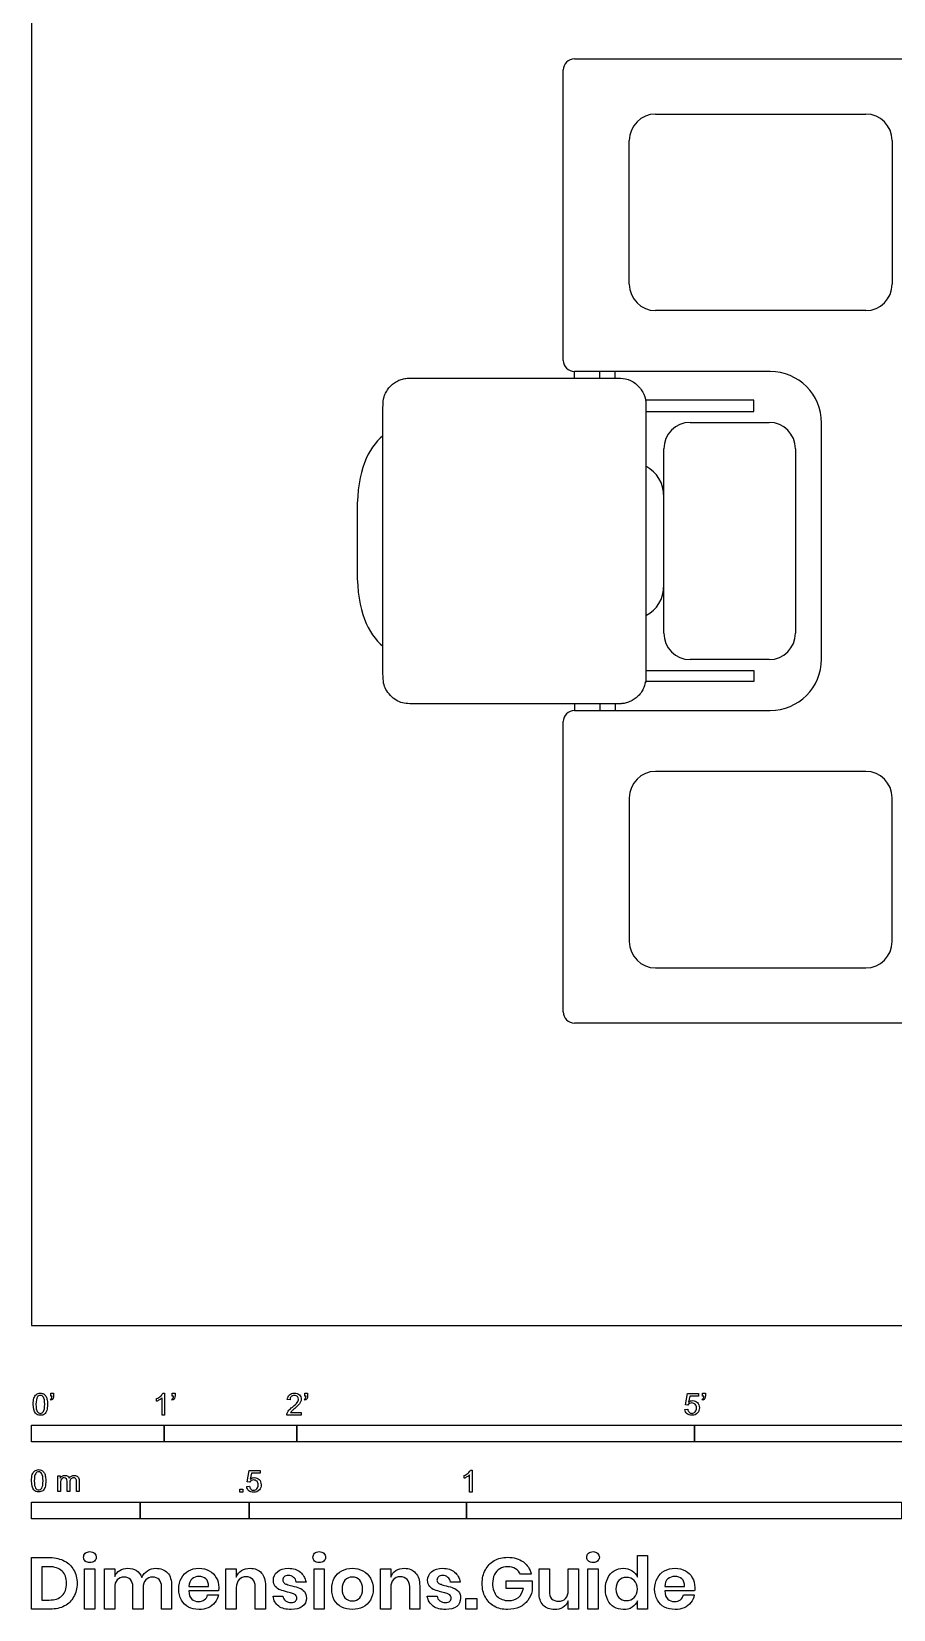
# Model space of a CAD drawing. Header units: millimetres. Extents: x 0 to 107, y 0 to 29.
# Drawn here: x 29.14 to 31.121, y 0.189 to 3.815 of the extents above; entities that cross this region are included whole.
import ezdxf

# ---------------------------------------------------------------- set-up
doc = ezdxf.new("R2010")
doc.units = ezdxf.units.MM
for name, color, linetype, true_color in [('AG-DETAIL', 7, 'Continuous', 0x66ffff), ('AG-TRANSPORT', 7, 'Continuous', 0x66ccff), ('N-SYMB', 7, 'Continuous', 0x800040), ('X-DIMENSIONS.GUIDE', 7, 'Continuous', 0x800080), ('X-VPRT', 6, 'Continuous', 0xff00ff)]:
    doc.layers.add(name, color=color, linetype=linetype, true_color=true_color)

msp = doc.modelspace()

# ---------------------------------------------------------------- linework, layer by layer
at = {"layer": 'AG-DETAIL'}
for centre, start, end in [((30.5742, 3.5645), 90, 180), ((31.0573, 3.5645), 0, 90), ((30.5742, 3.234), 180, 270), ((31.0573, 3.234), 270, 360), ((30.5742, 2.0538), 90, 180), ((31.0573, 2.0538), 0, 90), ((30.5742, 1.7234), 180, 270), ((31.0573, 1.7234), 270, 0)]:
    msp.add_arc(centre, 0.0605, start, end, dxfattribs=at)
for points in [[(30.5742, 3.625), (30.8158, 3.625), (31.0573, 3.625)], [(30.5136, 3.234), (30.5136, 3.3993), (30.5136, 3.5645)], [(31.1179, 3.5645), (31.1179, 3.3993), (31.1179, 3.234)], [(31.0573, 3.1735), (30.8158, 3.1735), (30.5742, 3.1735)], [(31.0573, 2.1143), (30.8158, 2.1143), (30.5742, 2.1143)], [(30.5136, 2.0538), (30.5136, 1.8886), (30.5136, 1.7234)], [(31.1179, 1.7234), (31.1179, 1.8886), (31.1179, 2.0538)], [(30.5742, 1.6628), (30.8158, 1.6628), (31.0573, 1.6628)]]:
    msp.add_open_spline(points, degree=2, dxfattribs=at)
at = {"layer": 'AG-TRANSPORT'}
for points in [[(30.3874, 3.018), (30.3874, 3.0335)], [(30.4461, 3.018), (30.4461, 3.0335)], [(30.4809, 3.018), (30.4809, 3.0335)], [(30.5517, 2.9418), (30.7999, 2.9418), (30.7999, 2.9672), (30.5509, 2.9672)], [(30.5517, 2.3461), (30.7999, 2.3461), (30.7999, 2.3207), (30.5509, 2.3207)], [(30.3874, 2.2699), (30.3874, 2.2544)], [(30.4461, 2.2699), (30.4461, 2.2544)], [(30.4809, 2.2699), (30.4809, 2.2544)]]:
    msp.add_lwpolyline(points, dxfattribs=at)
for centre, radius, start, end in [((30.3874, 3.7263), 0.0255, 90, 180), ((30.3874, 3.059), 0.0255, 180, 270), ((30.8374, 2.9152), 0.1183, 0, 90), ((30.6535, 2.8558), 0.0605, 90, 180), ((30.8351, 2.8558), 0.0605, 0, 90), ((30.6535, 2.432), 0.0605, 180, 270), ((30.8351, 2.432), 0.0605, 270, 0), ((30.8374, 2.3727), 0.1183, 270, 0), ((30.3874, 2.2288), 0.0255, 90, 180), ((30.3874, 1.5616), 0.0255, 180, 270)]:
    msp.add_arc(centre, radius, start, end, dxfattribs=at)
for points, degree in [([(30.3874, 3.7518), (31.8533, 3.7518), (33.3182, 3.7518)], 2), ([(30.3618, 3.059), (30.3618, 3.3926), (30.3618, 3.7263)], 2), ([(30.8374, 3.0335), (30.6124, 3.0335), (30.3874, 3.0335)], 2), ([(30.6535, 2.9164), (30.7443, 2.9164), (30.8351, 2.9164)], 2), ([(30.9557, 2.6439), (30.9557, 2.7796), (30.9557, 2.9152)], 2), ([(30.593, 2.432), (30.593, 2.6439), (30.593, 2.8558)], 2), ([(30.8957, 2.8558), (30.8957, 2.6439), (30.8957, 2.432)], 2), ([(30.593, 2.7438), (30.593, 2.7805), (30.5773, 2.8007), (30.5517, 2.8155)], 3), ([(30.9557, 2.3727), (30.9557, 2.5083), (30.9557, 2.6439)], 2), ([(30.5517, 2.4724), (30.5773, 2.4871), (30.593, 2.5073), (30.593, 2.544)], 3), ([(30.8351, 2.3715), (30.7443, 2.3715), (30.6535, 2.3715)], 2), ([(30.3874, 2.2544), (30.6124, 2.2544), (30.8374, 2.2544)], 2), ([(30.3618, 1.5616), (30.3618, 1.8952), (30.3618, 2.2288)], 2), ([(33.3182, 1.5361), (31.8533, 1.5361), (30.3874, 1.5361)], 2)]:
    msp.add_open_spline(points, degree=degree, dxfattribs=at)
msp.add_rational_spline([(30.008, 3.018), (29.9474, 3.018), (29.9474, 2.9574), (29.9474, 2.6906), (29.9474, 2.3304), (29.9474, 2.2699), (30.008, 2.2699), (30.2495, 2.2699), (30.4911, 2.2699), (30.5517, 2.2699), (30.5517, 2.3304), (30.5517, 2.6906), (30.5517, 2.9574), (30.5517, 3.018), (30.4911, 3.018), (30.2495, 3.018), (30.008, 3.018)], [1, 0.707106781187, 1, 1, 1, 0.707106781187, 1, 1, 1, 0.707106781187, 1, 1, 1, 0.707106781187, 1, 1, 1], degree=2, knots=[0, 0, 0, 0.785398, 0.785398, 3.514427, 3.514427, 4.299825, 4.299825, 8.290259, 8.290259, 9.075657, 9.075657, 11.804686, 11.804686, 12.590084, 12.590084, 16.580518, 16.580518, 16.580518], dxfattribs=at)
for points, knots in [([(29.9474, 2.8856), (29.9128, 2.8573), (29.8886, 2.806), (29.888, 2.7136), (29.888, 2.6769), (29.888, 2.6596), (29.888, 2.6439)], [-1.828744, -1.828744, -1.828744, -1.828744, -0.907909, -0.907909, -0.907909, 0, 0, 0, 0]), ([(29.888, 2.6439), (29.888, 2.6282), (29.888, 2.6109), (29.888, 2.5743), (29.8886, 2.4818), (29.9128, 2.4306), (29.9474, 2.4022)], [0, 0, 0, 0, 0.907909, 0.907909, 0.907909, 1.828744, 1.828744, 1.828744, 1.828744])]:
    msp.add_open_spline(points, degree=3, knots=knots, dxfattribs=at)
at = {"layer": 'N-SYMB'}
for points in [[(29.1847, 0.6694), (29.1832, 0.6718)], [(29.1838, 0.6787), (29.1838, 0.6859), (29.1904, 0.6859), (29.1904, 0.6802)], [(29.1868, 0.6787), (29.1838, 0.6787)], [(29.4272, 0.667), (29.4272, 0.673)], [(29.4456, 0.6353), (29.4396, 0.6353), (29.4396, 0.6745)], [(29.4417, 0.6856), (29.4456, 0.6856), (29.4456, 0.6353)], [(29.4637, 0.6694), (29.4622, 0.6718)], [(29.4628, 0.6787), (29.4628, 0.6859), (29.4694, 0.6859), (29.4694, 0.6802)], [(29.4658, 0.6787), (29.4628, 0.6787)], [(29.7338, 0.6703), (29.7275, 0.6709)], [(29.7685, 0.6694), (29.767, 0.6718)], [(29.7676, 0.6787), (29.7676, 0.6859), (29.7742, 0.6859), (29.7742, 0.6802)], [(29.7706, 0.6787), (29.7676, 0.6787)], [(30.6485, 0.6582), (30.6428, 0.6588), (30.6476, 0.6847), (30.6726, 0.6847), (30.6726, 0.6787), (30.6525, 0.6787), (30.6497, 0.6651)], [(30.6829, 0.6694), (30.6814, 0.6718)], [(30.682, 0.6787), (30.682, 0.6859), (30.6886, 0.6859), (30.6886, 0.6802)], [(30.685, 0.6787), (30.682, 0.6787)], [(29.7594, 0.641), (29.7594, 0.6353), (29.7266, 0.6353)], [(29.735, 0.641), (29.7594, 0.641)], [(30.6416, 0.6483), (30.6482, 0.6489)], [(29.6411, 0.4813), (29.6351, 0.4819), (29.6399, 0.5078), (29.6649, 0.5078), (29.6649, 0.5018), (29.645, 0.5018), (29.6423, 0.4882)], [(30.1486, 0.5087), (30.1525, 0.5087), (30.1525, 0.4584)], [(29.1998, 0.4595), (29.1998, 0.4956), (29.2053, 0.4956), (29.2053, 0.4905)], [(29.2059, 0.4782), (29.2059, 0.4595), (29.1998, 0.4595)], [(29.2275, 0.4806), (29.2275, 0.4595), (29.2212, 0.4595), (29.2212, 0.483)], [(29.2489, 0.4842), (29.2489, 0.4595), (29.2429, 0.4595), (29.2429, 0.4821)], [(29.6342, 0.4714), (29.6405, 0.472)], [(30.1342, 0.49), (30.1342, 0.4961)], [(30.1525, 0.4584), (30.1465, 0.4584), (30.1465, 0.4976)]]:
    msp.add_lwpolyline(points, dxfattribs=at)
for points in [[(29.1396, 0.574), (29.1396, 0.6121), (29.4444, 0.6121), (29.4444, 0.574)], [(29.4444, 0.574), (29.4444, 0.6121), (29.7492, 0.6121), (29.7492, 0.574)], [(29.7492, 0.574), (29.7492, 0.6121), (30.6636, 0.6121), (30.6636, 0.574)], [(30.6636, 0.574), (30.6636, 0.6121), (32.1876, 0.6121), (32.1876, 0.574)], [(29.1396, 0.3971), (29.1396, 0.4352), (29.3896, 0.4352), (29.3896, 0.3971)], [(29.3896, 0.3971), (29.3896, 0.4352), (29.6396, 0.4352), (29.6396, 0.3971)], [(29.6182, 0.4584), (29.6182, 0.4653), (29.6251, 0.4653), (29.6251, 0.4584)], [(29.6396, 0.3971), (29.6396, 0.4352), (30.1396, 0.4352), (30.1396, 0.3971)], [(30.1396, 0.3971), (30.1396, 0.4352), (31.1396, 0.4352), (31.1396, 0.3971)]]:
    msp.add_lwpolyline(points, close=True, dxfattribs=at)
for points in [[(29.1434, 0.66), (29.1434, 0.6657), (29.144, 0.6706), (29.1452, 0.6742)], [(29.1485, 0.6395), (29.1452, 0.6438), (29.1434, 0.6504), (29.1434, 0.66)], [(29.1452, 0.6742), (29.1464, 0.6778), (29.1482, 0.6805), (29.1507, 0.6826)], [(29.1531, 0.6769), (29.151, 0.6739), (29.1498, 0.6682), (29.1498, 0.66)], [(29.1498, 0.66), (29.1498, 0.6516), (29.1507, 0.6462), (29.1528, 0.6435)], [(29.1507, 0.6826), (29.1531, 0.6844), (29.1561, 0.6856), (29.1597, 0.6856)], [(29.1597, 0.6805), (29.157, 0.6805), (29.1546, 0.6793), (29.1531, 0.6769)], [(29.1597, 0.6856), (29.1624, 0.6856), (29.1648, 0.685), (29.1669, 0.6838)], [(29.1669, 0.6763), (29.1651, 0.679), (29.1627, 0.6805), (29.1597, 0.6805)], [(29.1669, 0.6838), (29.169, 0.6829), (29.1705, 0.6811), (29.172, 0.6793)], [(29.1699, 0.66), (29.1699, 0.6682), (29.1687, 0.6736), (29.1669, 0.6763)], [(29.1669, 0.6435), (29.1687, 0.6462), (29.1699, 0.6516), (29.1699, 0.66)], [(29.172, 0.6793), (29.1732, 0.6772), (29.1741, 0.6748), (29.1751, 0.6718)], [(29.1763, 0.66), (29.1763, 0.654), (29.1757, 0.6492), (29.1744, 0.6456)], [(29.1751, 0.6718), (29.1757, 0.6688), (29.1763, 0.6648), (29.1763, 0.66)], [(29.1832, 0.6718), (29.1844, 0.6724), (29.1853, 0.673), (29.1859, 0.6742)], [(29.1892, 0.6736), (29.1883, 0.6718), (29.1868, 0.6703), (29.1847, 0.6694)], [(29.1859, 0.6742), (29.1865, 0.6754), (29.1868, 0.6769), (29.1868, 0.6787)], [(29.1904, 0.6802), (29.1904, 0.6772), (29.1901, 0.6748), (29.1892, 0.6736)], [(29.4272, 0.673), (29.4305, 0.6745), (29.4336, 0.6766), (29.4363, 0.6787)], [(29.4336, 0.6703), (29.4311, 0.6688), (29.429, 0.6676), (29.4272, 0.667)], [(29.4396, 0.6745), (29.4381, 0.673), (29.436, 0.6715), (29.4336, 0.6703)], [(29.4363, 0.6787), (29.4387, 0.6811), (29.4405, 0.6832), (29.4417, 0.6856)], [(29.4622, 0.6718), (29.4634, 0.6724), (29.4643, 0.673), (29.4649, 0.6742)], [(29.4682, 0.6736), (29.4673, 0.6718), (29.4658, 0.6703), (29.4637, 0.6694)], [(29.4649, 0.6742), (29.4655, 0.6754), (29.4658, 0.6769), (29.4658, 0.6787)], [(29.4694, 0.6802), (29.4694, 0.6772), (29.4691, 0.6748), (29.4682, 0.6736)], [(29.7275, 0.6709), (29.7281, 0.6757), (29.7296, 0.6793), (29.7326, 0.6817)], [(29.7311, 0.6462), (29.7332, 0.6483), (29.7356, 0.6507), (29.7393, 0.6537)], [(29.7326, 0.6817), (29.7353, 0.6841), (29.7393, 0.6856), (29.7438, 0.6856)], [(29.7365, 0.6778), (29.7347, 0.676), (29.7338, 0.6736), (29.7338, 0.6703)], [(29.7438, 0.6805), (29.7408, 0.6805), (29.7384, 0.6796), (29.7365, 0.6778)], [(29.7393, 0.6537), (29.7447, 0.6582), (29.7483, 0.6618), (29.7504, 0.6642)], [(29.7438, 0.6856), (29.7486, 0.6856), (29.7525, 0.6841), (29.7552, 0.6814)], [(29.7507, 0.6778), (29.7489, 0.6796), (29.7465, 0.6805), (29.7438, 0.6805)], [(29.7543, 0.6594), (29.7522, 0.6573), (29.7492, 0.6546), (29.7447, 0.6507)], [(29.7504, 0.6642), (29.7522, 0.667), (29.7531, 0.6694), (29.7531, 0.6718)], [(29.7531, 0.6718), (29.7531, 0.6742), (29.7522, 0.6763), (29.7507, 0.6778)], [(29.7582, 0.6657), (29.7573, 0.6636), (29.7561, 0.6618), (29.7543, 0.6594)], [(29.7552, 0.6814), (29.7582, 0.6787), (29.7594, 0.6754), (29.7594, 0.6715)], [(29.7594, 0.6715), (29.7594, 0.6697), (29.7591, 0.6676), (29.7582, 0.6657)], [(29.767, 0.6718), (29.7682, 0.6724), (29.7691, 0.673), (29.7697, 0.6742)], [(29.773, 0.6736), (29.7721, 0.6718), (29.7706, 0.6703), (29.7685, 0.6694)], [(29.7697, 0.6742), (29.7703, 0.6754), (29.7706, 0.6769), (29.7706, 0.6787)], [(29.7742, 0.6802), (29.7742, 0.6772), (29.7739, 0.6748), (29.773, 0.6736)], [(30.6522, 0.6615), (30.6506, 0.6606), (30.6494, 0.6594), (30.6485, 0.6582)], [(30.6497, 0.6651), (30.6528, 0.6673), (30.6561, 0.6685), (30.6594, 0.6685)], [(30.6576, 0.663), (30.6558, 0.663), (30.654, 0.6624), (30.6522, 0.6615)], [(30.6654, 0.66), (30.6633, 0.6618), (30.6609, 0.663), (30.6576, 0.663)], [(30.6594, 0.6685), (30.6636, 0.6685), (30.6672, 0.667), (30.6702, 0.6639)], [(30.6684, 0.6516), (30.6684, 0.6552), (30.6672, 0.6579), (30.6654, 0.66)], [(30.6702, 0.6639), (30.6732, 0.6609), (30.6747, 0.657), (30.6747, 0.6522)], [(30.6814, 0.6718), (30.6826, 0.6724), (30.6835, 0.673), (30.6841, 0.6742)], [(30.6874, 0.6736), (30.6865, 0.6718), (30.685, 0.6703), (30.6829, 0.6694)], [(30.6841, 0.6742), (30.6847, 0.6754), (30.685, 0.6769), (30.685, 0.6787)], [(30.6886, 0.6802), (30.6886, 0.6772), (30.6883, 0.6748), (30.6874, 0.6736)], [(29.1597, 0.6347), (29.1549, 0.6347), (29.1513, 0.6359), (29.1485, 0.6395)], [(29.1528, 0.6435), (29.1546, 0.6407), (29.157, 0.6392), (29.1597, 0.6392)], [(29.1597, 0.6392), (29.1627, 0.6392), (29.1651, 0.6407), (29.1669, 0.6435)], [(29.169, 0.6371), (29.1666, 0.6353), (29.1636, 0.6347), (29.1597, 0.6347)], [(29.1744, 0.6456), (29.1732, 0.642), (29.1714, 0.6392), (29.169, 0.6371)], [(29.7266, 0.6353), (29.7263, 0.6365), (29.7266, 0.638), (29.7272, 0.6395)], [(29.7272, 0.6395), (29.7281, 0.6417), (29.7293, 0.6441), (29.7311, 0.6462)], [(29.7378, 0.6444), (29.7365, 0.6435), (29.7356, 0.6423), (29.735, 0.641)], [(29.7447, 0.6507), (29.7411, 0.6477), (29.7387, 0.6456), (29.7378, 0.6444)], [(30.6467, 0.638), (30.6437, 0.6407), (30.6422, 0.6441), (30.6416, 0.6483)], [(30.6579, 0.6347), (30.6531, 0.6347), (30.6494, 0.6356), (30.6467, 0.638)], [(30.6482, 0.6489), (30.6485, 0.6456), (30.6497, 0.6435), (30.6515, 0.6417)], [(30.6515, 0.6417), (30.6531, 0.6401), (30.6552, 0.6392), (30.6579, 0.6392)], [(30.6579, 0.6392), (30.6606, 0.6392), (30.6633, 0.6404), (30.6654, 0.6429)], [(30.6708, 0.6404), (30.6678, 0.6362), (30.6633, 0.6347), (30.6579, 0.6347)], [(30.6654, 0.6429), (30.6672, 0.645), (30.6684, 0.648), (30.6684, 0.6516)], [(30.6747, 0.6522), (30.6747, 0.6477), (30.6735, 0.6438), (30.6708, 0.6404)], [(29.1468, 0.5068), (29.1492, 0.5086), (29.1522, 0.5098), (29.1559, 0.5098)], [(29.1559, 0.5098), (29.1586, 0.5098), (29.161, 0.5092), (29.1631, 0.508)], [(29.1631, 0.508), (29.1652, 0.5071), (29.1667, 0.5053), (29.1682, 0.5035)], [(30.1432, 0.5018), (30.1456, 0.5042), (30.1474, 0.5063), (30.1486, 0.5087)], [(29.1396, 0.4842), (29.1396, 0.4899), (29.1402, 0.4947), (29.1414, 0.4984)], [(29.1447, 0.4637), (29.1414, 0.4679), (29.1396, 0.4746), (29.1396, 0.4842)], [(29.1414, 0.4984), (29.1426, 0.502), (29.1444, 0.5047), (29.1468, 0.5068)], [(29.1492, 0.5011), (29.1471, 0.4981), (29.1459, 0.4923), (29.1459, 0.4842)], [(29.1459, 0.4842), (29.1459, 0.4758), (29.1468, 0.4703), (29.1489, 0.4676)], [(29.1559, 0.5047), (29.1532, 0.5047), (29.1507, 0.5035), (29.1492, 0.5011)], [(29.1631, 0.5005), (29.1613, 0.5032), (29.1589, 0.5047), (29.1559, 0.5047)], [(29.1661, 0.4842), (29.1661, 0.4923), (29.1649, 0.4978), (29.1631, 0.5005)], [(29.1631, 0.4676), (29.1649, 0.4703), (29.1661, 0.4758), (29.1661, 0.4842)], [(29.1682, 0.5035), (29.1694, 0.5014), (29.1703, 0.499), (29.1712, 0.4959)], [(29.1724, 0.4842), (29.1724, 0.4782), (29.1718, 0.4734), (29.1706, 0.4697)], [(29.1712, 0.4959), (29.1718, 0.4929), (29.1724, 0.489), (29.1724, 0.4842)], [(29.2053, 0.4905), (29.2065, 0.4923), (29.208, 0.4938), (29.2098, 0.4947)], [(29.2068, 0.4857), (29.2062, 0.4839), (29.2059, 0.4815), (29.2059, 0.4782)], [(29.2101, 0.4896), (29.2086, 0.4887), (29.2077, 0.4875), (29.2068, 0.4857)], [(29.2098, 0.4947), (29.2116, 0.4959), (29.2137, 0.4966), (29.2161, 0.4966)], [(29.2149, 0.4911), (29.2131, 0.4911), (29.2116, 0.4908), (29.2101, 0.4896)], [(29.2197, 0.489), (29.2188, 0.4905), (29.217, 0.4911), (29.2149, 0.4911)], [(29.2161, 0.4966), (29.2188, 0.4966), (29.2212, 0.4959), (29.2227, 0.4947)], [(29.2212, 0.483), (29.2212, 0.4857), (29.2209, 0.4878), (29.2197, 0.489)], [(29.2227, 0.4947), (29.2245, 0.4935), (29.2257, 0.492), (29.2263, 0.4902)], [(29.2263, 0.4902), (29.2294, 0.4944), (29.233, 0.4966), (29.2378, 0.4966)], [(29.23, 0.4887), (29.2282, 0.4869), (29.2275, 0.4842), (29.2275, 0.4806)], [(29.2363, 0.4911), (29.2339, 0.4911), (29.2318, 0.4902), (29.23, 0.4887)], [(29.2399, 0.4902), (29.239, 0.4908), (29.2378, 0.4911), (29.2363, 0.4911)], [(29.2378, 0.4966), (29.2414, 0.4966), (29.2441, 0.4953), (29.2459, 0.4935)], [(29.2423, 0.4875), (29.2417, 0.4887), (29.2411, 0.4896), (29.2399, 0.4902)], [(29.2429, 0.4821), (29.2429, 0.4848), (29.2426, 0.4863), (29.2423, 0.4875)], [(29.2459, 0.4935), (29.248, 0.4914), (29.2489, 0.4884), (29.2489, 0.4842)], [(29.6405, 0.472), (29.6411, 0.4687), (29.642, 0.4665), (29.6438, 0.4647)], [(29.6447, 0.4846), (29.6432, 0.4837), (29.642, 0.4825), (29.6411, 0.4813)], [(29.6423, 0.4882), (29.6453, 0.4903), (29.6483, 0.4915), (29.6516, 0.4915)], [(29.6501, 0.4861), (29.648, 0.4861), (29.6462, 0.4855), (29.6447, 0.4846)], [(29.658, 0.4831), (29.6559, 0.4849), (29.6532, 0.4861), (29.6501, 0.4861)], [(29.6516, 0.4915), (29.6562, 0.4915), (29.6598, 0.49), (29.6628, 0.487)], [(29.6577, 0.4659), (29.6598, 0.468), (29.6607, 0.4711), (29.6607, 0.4747)], [(29.6607, 0.4747), (29.6607, 0.4783), (29.6598, 0.481), (29.658, 0.4831)], [(29.6628, 0.487), (29.6658, 0.484), (29.6673, 0.4801), (29.6673, 0.4753)], [(29.6673, 0.4753), (29.6673, 0.4708), (29.6661, 0.4668), (29.6634, 0.4635)], [(30.1342, 0.4961), (30.1375, 0.4976), (30.1405, 0.4997), (30.1432, 0.5018)], [(30.1405, 0.4933), (30.1381, 0.4918), (30.136, 0.4906), (30.1342, 0.49)], [(30.1465, 0.4976), (30.145, 0.4961), (30.1429, 0.4946), (30.1405, 0.4933)], [(29.1559, 0.4589), (29.151, 0.4589), (29.1474, 0.4601), (29.1447, 0.4637)], [(29.1489, 0.4676), (29.1507, 0.4649), (29.1532, 0.4634), (29.1559, 0.4634)], [(29.1559, 0.4634), (29.1589, 0.4634), (29.1613, 0.4649), (29.1631, 0.4676)], [(29.1652, 0.4613), (29.1628, 0.4595), (29.1598, 0.4589), (29.1559, 0.4589)], [(29.1706, 0.4697), (29.1694, 0.4661), (29.1676, 0.4634), (29.1652, 0.4613)], [(29.639, 0.4611), (29.6363, 0.4638), (29.6345, 0.4671), (29.6342, 0.4714)], [(29.6501, 0.4578), (29.6456, 0.4578), (29.642, 0.4587), (29.639, 0.4611)], [(29.6438, 0.4647), (29.6456, 0.4632), (29.6477, 0.4623), (29.6501, 0.4623)], [(29.6501, 0.4623), (29.6532, 0.4623), (29.6556, 0.4635), (29.6577, 0.4659)], [(29.6634, 0.4635), (29.6601, 0.4593), (29.6559, 0.4578), (29.6501, 0.4578)]]:
    msp.add_open_spline(points, degree=3, dxfattribs=at)
at = {"layer": 'X-DIMENSIONS.GUIDE'}
for points in [[(29.1822, 0.1893), (29.1396, 0.1893), (29.1396, 0.3077), (29.1822, 0.3077)], [(30.5322, 0.2629), (30.5322, 0.3127), (30.5553, 0.3127), (30.5553, 0.1893), (30.5322, 0.1893), (30.5322, 0.2081)], [(29.18, 0.2868), (29.1634, 0.2868), (29.1634, 0.2102), (29.18, 0.2102)], [(29.3309, 0.2384), (29.3309, 0.1893), (29.3071, 0.1893), (29.3071, 0.2817), (29.3309, 0.2817), (29.3309, 0.2644)], [(29.6103, 0.2384), (29.6103, 0.1893), (29.5865, 0.1893), (29.5865, 0.2817), (29.6103, 0.2817), (29.6103, 0.2629)], [(29.9655, 0.2384), (29.9655, 0.1893), (29.9417, 0.1893), (29.9417, 0.2817), (29.9655, 0.2817), (29.9655, 0.2629)], [(30.2701, 0.2369), (30.2304, 0.2369), (30.2304, 0.2543), (30.2904, 0.2543), (30.2904, 0.2312)], [(30.2882, 0.2694), (30.2636, 0.2694)], [(30.3062, 0.2276), (30.3062, 0.2817), (30.3301, 0.2817), (30.3301, 0.2304)], [(30.3972, 0.2817), (30.3972, 0.1893), (30.3734, 0.1893), (30.3734, 0.2081)], [(30.3734, 0.2326), (30.3734, 0.2817), (30.3972, 0.2817)], [(29.3959, 0.2384), (29.3959, 0.1893), (29.3728, 0.1893), (29.3728, 0.2405)], [(29.4616, 0.2427), (29.4616, 0.1893), (29.4385, 0.1893), (29.4385, 0.2405)], [(29.5013, 0.2413), (29.546, 0.2413)], [(29.5691, 0.2312), (29.5013, 0.2312)], [(29.5439, 0.2218), (29.5691, 0.2218)], [(29.6774, 0.2427), (29.6774, 0.1893), (29.6536, 0.1893), (29.6536, 0.2405)], [(29.6948, 0.2189), (29.7171, 0.2189)], [(29.7706, 0.2514), (29.7482, 0.2514)], [(30.0319, 0.2427), (30.0319, 0.1893), (30.0088, 0.1893), (30.0088, 0.2405)], [(30.0492, 0.2189), (30.0723, 0.2189)], [(30.125, 0.2514), (30.1027, 0.2514)], [(30.595, 0.2413), (30.6405, 0.2413)], [(30.6636, 0.2312), (30.595, 0.2312)], [(30.6383, 0.2218), (30.6629, 0.2218)]]:
    msp.add_lwpolyline(points, dxfattribs=at)
for points in [[(29.2854, 0.2817), (29.2854, 0.1893), (29.2616, 0.1893), (29.2616, 0.2817)], [(29.8124, 0.2817), (29.8124, 0.1893), (29.7893, 0.1893), (29.7893, 0.2817)], [(30.442, 0.2817), (30.442, 0.1893), (30.4181, 0.1893), (30.4181, 0.2817)], [(30.1633, 0.2138), (30.1633, 0.1893), (30.138, 0.1893), (30.138, 0.2138)]]:
    msp.add_lwpolyline(points, close=True, dxfattribs=at)
for points in [[(29.1822, 0.3077), (29.1952, 0.3077), (29.206, 0.3048), (29.2154, 0.2997)], [(29.2154, 0.2997), (29.2248, 0.2954), (29.232, 0.2882), (29.2363, 0.2795)], [(29.2594, 0.3084), (29.2594, 0.312), (29.2602, 0.3156), (29.263, 0.3178)], [(29.263, 0.2997), (29.2602, 0.3019), (29.2594, 0.3048), (29.2594, 0.3084)], [(29.263, 0.3178), (29.2659, 0.32), (29.2695, 0.3214), (29.2739, 0.3214)], [(29.2739, 0.2961), (29.2695, 0.2961), (29.2659, 0.2969), (29.263, 0.2997)], [(29.2739, 0.3214), (29.2782, 0.3214), (29.2818, 0.32), (29.284, 0.3178)], [(29.284, 0.2997), (29.2818, 0.2969), (29.2782, 0.2961), (29.2739, 0.2961)], [(29.284, 0.3178), (29.2869, 0.3156), (29.2883, 0.312), (29.2883, 0.3084)], [(29.2883, 0.3084), (29.2883, 0.3048), (29.2869, 0.3019), (29.284, 0.2997)], [(29.7864, 0.3084), (29.7864, 0.312), (29.7879, 0.3156), (29.7901, 0.3178)], [(29.7901, 0.2997), (29.7879, 0.3019), (29.7864, 0.3048), (29.7864, 0.3084)], [(29.7901, 0.3178), (29.7929, 0.32), (29.7966, 0.3214), (29.8009, 0.3214)], [(29.8009, 0.2961), (29.7966, 0.2961), (29.7929, 0.2969), (29.7901, 0.2997)], [(29.8009, 0.3214), (29.8052, 0.3214), (29.8088, 0.32), (29.8117, 0.3178)], [(29.8117, 0.2997), (29.8088, 0.2969), (29.8052, 0.2961), (29.8009, 0.2961)], [(29.8117, 0.3178), (29.8139, 0.3156), (29.8153, 0.312), (29.8153, 0.3084)], [(29.8153, 0.3084), (29.8153, 0.3048), (29.8139, 0.3019), (29.8117, 0.2997)], [(30.1828, 0.2795), (30.1878, 0.2889), (30.1943, 0.2954), (30.203, 0.3012)], [(30.203, 0.3012), (30.2124, 0.3062), (30.2225, 0.3084), (30.234, 0.3084)], [(30.234, 0.3084), (30.2485, 0.3084), (30.26, 0.3048), (30.2701, 0.2976)], [(30.2701, 0.2976), (30.2795, 0.2911), (30.2853, 0.281), (30.2882, 0.2694)], [(30.416, 0.3084), (30.416, 0.312), (30.4167, 0.3156), (30.4196, 0.3178)], [(30.4196, 0.2997), (30.4167, 0.3019), (30.416, 0.3048), (30.416, 0.3084)], [(30.4196, 0.3178), (30.4225, 0.32), (30.4261, 0.3214), (30.4304, 0.3214)], [(30.4304, 0.2961), (30.4261, 0.2961), (30.4225, 0.2969), (30.4196, 0.2997)], [(30.4304, 0.3214), (30.4347, 0.3214), (30.4384, 0.32), (30.4405, 0.3178)], [(30.4405, 0.2997), (30.4384, 0.2969), (30.4347, 0.2961), (30.4304, 0.2961)], [(30.4405, 0.3178), (30.4434, 0.3156), (30.4449, 0.312), (30.4449, 0.3084)], [(30.4449, 0.3084), (30.4449, 0.3048), (30.4434, 0.3019), (30.4405, 0.2997)], [(29.2096, 0.2766), (29.2024, 0.2831), (29.193, 0.2868), (29.18, 0.2868)], [(29.2197, 0.2485), (29.2197, 0.2608), (29.2168, 0.2701), (29.2096, 0.2766)], [(29.2363, 0.2795), (29.2414, 0.2709), (29.2443, 0.26), (29.2443, 0.2485)], [(29.3309, 0.2644), (29.3331, 0.2701), (29.3367, 0.2752), (29.3425, 0.2781)], [(29.3367, 0.2564), (29.3324, 0.2521), (29.3309, 0.2463), (29.3309, 0.2384)], [(29.3526, 0.2629), (29.3453, 0.2629), (29.3403, 0.2608), (29.3367, 0.2564)], [(29.3425, 0.2781), (29.3475, 0.2817), (29.354, 0.2831), (29.3605, 0.2831)], [(29.367, 0.2572), (29.3634, 0.2608), (29.3583, 0.2629), (29.3526, 0.2629)], [(29.3605, 0.2831), (29.3684, 0.2831), (29.3749, 0.2817), (29.3807, 0.2781)], [(29.3728, 0.2405), (29.3728, 0.2478), (29.3706, 0.2528), (29.367, 0.2572)], [(29.3807, 0.2781), (29.3858, 0.2745), (29.3901, 0.2694), (29.393, 0.2622)], [(29.393, 0.2622), (29.3959, 0.2687), (29.4002, 0.2738), (29.406, 0.2774)], [(29.4024, 0.2564), (29.398, 0.2521), (29.3959, 0.2463), (29.3959, 0.2384)], [(29.4175, 0.2629), (29.411, 0.2629), (29.406, 0.2608), (29.4024, 0.2564)], [(29.406, 0.2774), (29.4118, 0.2817), (29.4183, 0.2831), (29.4255, 0.2831)], [(29.4327, 0.2572), (29.4291, 0.2608), (29.424, 0.2629), (29.4175, 0.2629)], [(29.4255, 0.2831), (29.4363, 0.2831), (29.4457, 0.2795), (29.4522, 0.273)], [(29.4385, 0.2405), (29.4385, 0.2478), (29.4363, 0.2528), (29.4327, 0.2572)], [(29.4522, 0.273), (29.4587, 0.2658), (29.4616, 0.2557), (29.4616, 0.2427)], [(29.4782, 0.2355), (29.4782, 0.2449), (29.4796, 0.2535), (29.484, 0.2608)], [(29.484, 0.2608), (29.4876, 0.268), (29.4933, 0.2738), (29.5006, 0.2774)], [(29.5006, 0.2774), (29.5071, 0.281), (29.515, 0.2831), (29.5244, 0.2831)], [(29.5085, 0.2586), (29.5042, 0.255), (29.5013, 0.2492), (29.5013, 0.2413)], [(29.5244, 0.2644), (29.5179, 0.2644), (29.5128, 0.2622), (29.5085, 0.2586)], [(29.5244, 0.2831), (29.5338, 0.2831), (29.5417, 0.281), (29.5482, 0.2774)], [(29.5403, 0.2586), (29.5359, 0.2622), (29.5309, 0.2644), (29.5244, 0.2644)], [(29.546, 0.2413), (29.5468, 0.2492), (29.5446, 0.255), (29.5403, 0.2586)], [(29.5482, 0.2774), (29.5554, 0.2738), (29.5605, 0.268), (29.5641, 0.2615)], [(29.5641, 0.2615), (29.5684, 0.255), (29.5699, 0.2478), (29.5699, 0.2391)], [(29.6103, 0.2629), (29.6132, 0.2694), (29.6168, 0.2745), (29.6226, 0.2781)], [(29.6168, 0.2572), (29.6125, 0.2528), (29.6103, 0.2463), (29.6103, 0.2384)], [(29.6327, 0.2637), (29.6262, 0.2637), (29.6204, 0.2615), (29.6168, 0.2572)], [(29.6226, 0.2781), (29.6283, 0.2817), (29.6348, 0.2831), (29.6421, 0.2831)], [(29.6486, 0.2572), (29.6442, 0.2615), (29.6392, 0.2637), (29.6327, 0.2637)], [(29.6421, 0.2831), (29.6529, 0.2831), (29.6616, 0.2795), (29.6681, 0.2723)], [(29.6536, 0.2405), (29.6536, 0.2478), (29.6522, 0.2535), (29.6486, 0.2572)], [(29.6681, 0.2723), (29.6745, 0.2658), (29.6774, 0.2557), (29.6774, 0.2427)], [(29.6955, 0.2557), (29.6955, 0.2637), (29.6984, 0.2701), (29.7049, 0.2752)], [(29.6998, 0.2413), (29.6969, 0.2449), (29.6955, 0.2499), (29.6955, 0.2557)], [(29.7049, 0.2752), (29.7106, 0.2803), (29.7193, 0.2831), (29.7301, 0.2831)], [(29.72, 0.2637), (29.7179, 0.2615), (29.7171, 0.2593), (29.7171, 0.2557)], [(29.7171, 0.2557), (29.7171, 0.2535), (29.7179, 0.2514), (29.72, 0.2499)], [(29.7294, 0.2665), (29.7258, 0.2665), (29.7229, 0.2658), (29.72, 0.2637)], [(29.7417, 0.2622), (29.7388, 0.2651), (29.7345, 0.2665), (29.7294, 0.2665)], [(29.7301, 0.2831), (29.7417, 0.2831), (29.7504, 0.2803), (29.7576, 0.2745)], [(29.7482, 0.2514), (29.7475, 0.2564), (29.7453, 0.26), (29.7417, 0.2622)], [(29.7576, 0.2745), (29.7641, 0.2687), (29.7684, 0.2615), (29.7706, 0.2514)], [(29.8298, 0.2355), (29.8298, 0.2449), (29.8312, 0.2535), (29.8355, 0.2608)], [(29.8355, 0.2608), (29.8399, 0.268), (29.8456, 0.2738), (29.8529, 0.2774)], [(29.8529, 0.2774), (29.8601, 0.281), (29.868, 0.2831), (29.8774, 0.2831)], [(29.8601, 0.2557), (29.8558, 0.2507), (29.8536, 0.2442), (29.8536, 0.2355)], [(29.8774, 0.2629), (29.8702, 0.2629), (29.8651, 0.26), (29.8601, 0.2557)], [(29.8774, 0.2831), (29.8861, 0.2831), (29.894, 0.281), (29.9012, 0.2774)], [(29.894, 0.2557), (29.889, 0.26), (29.8839, 0.2629), (29.8774, 0.2629)], [(29.9005, 0.2355), (29.9005, 0.2442), (29.8983, 0.2507), (29.894, 0.2557)], [(29.9012, 0.2774), (29.9085, 0.2738), (29.9142, 0.268), (29.9186, 0.2608)], [(29.9186, 0.2608), (29.9229, 0.2535), (29.9251, 0.2449), (29.9251, 0.2355)], [(29.9655, 0.2629), (29.9677, 0.2694), (29.972, 0.2745), (29.977, 0.2781)], [(29.9713, 0.2572), (29.9669, 0.2528), (29.9655, 0.2463), (29.9655, 0.2384)], [(29.9871, 0.2637), (29.9806, 0.2637), (29.9749, 0.2615), (29.9713, 0.2572)], [(29.977, 0.2781), (29.9828, 0.2817), (29.9893, 0.2831), (29.9965, 0.2831)], [(30.003, 0.2572), (29.9994, 0.2615), (29.9936, 0.2637), (29.9871, 0.2637)], [(29.9965, 0.2831), (30.0074, 0.2831), (30.016, 0.2795), (30.0225, 0.2723)], [(30.0088, 0.2405), (30.0088, 0.2478), (30.0066, 0.2535), (30.003, 0.2572)], [(30.0225, 0.2723), (30.029, 0.2658), (30.0319, 0.2557), (30.0319, 0.2427)], [(30.05, 0.2557), (30.05, 0.2637), (30.0536, 0.2701), (30.0593, 0.2752)], [(30.055, 0.2413), (30.0521, 0.2449), (30.05, 0.2499), (30.05, 0.2557)], [(30.0593, 0.2752), (30.0658, 0.2803), (30.0738, 0.2831), (30.0846, 0.2831)], [(30.0752, 0.2637), (30.0731, 0.2615), (30.0716, 0.2593), (30.0716, 0.2557)], [(30.0716, 0.2557), (30.0716, 0.2535), (30.0723, 0.2514), (30.0745, 0.2499)], [(30.0846, 0.2665), (30.0803, 0.2665), (30.0774, 0.2658), (30.0752, 0.2637)], [(30.0846, 0.2831), (30.0962, 0.2831), (30.1055, 0.2803), (30.112, 0.2745)], [(30.0969, 0.2622), (30.0933, 0.2651), (30.0897, 0.2665), (30.0846, 0.2665)], [(30.1027, 0.2514), (30.1019, 0.2564), (30.0998, 0.26), (30.0969, 0.2622)], [(30.112, 0.2745), (30.1193, 0.2687), (30.1229, 0.2615), (30.125, 0.2514)], [(30.1756, 0.2485), (30.1756, 0.26), (30.1777, 0.2701), (30.1828, 0.2795)], [(30.2037, 0.2687), (30.2008, 0.2629), (30.1994, 0.2557), (30.1994, 0.2485)], [(30.216, 0.2817), (30.2109, 0.2788), (30.2066, 0.2745), (30.2037, 0.2687)], [(30.234, 0.2868), (30.2275, 0.2868), (30.2211, 0.2853), (30.216, 0.2817)], [(30.2521, 0.2817), (30.247, 0.2853), (30.2413, 0.2868), (30.234, 0.2868)], [(30.2636, 0.2694), (30.2608, 0.2745), (30.2571, 0.2788), (30.2521, 0.2817)], [(30.4586, 0.2355), (30.4586, 0.2449), (30.4607, 0.2535), (30.4643, 0.2608)], [(30.4643, 0.2608), (30.4672, 0.268), (30.4723, 0.2738), (30.4788, 0.2774)], [(30.4788, 0.2774), (30.4853, 0.281), (30.4918, 0.2831), (30.4997, 0.2831)], [(30.4896, 0.255), (30.4853, 0.2507), (30.4831, 0.2434), (30.4831, 0.2355)], [(30.5069, 0.2622), (30.4997, 0.2622), (30.4939, 0.26), (30.4896, 0.255)], [(30.4997, 0.2831), (30.5077, 0.2831), (30.5142, 0.281), (30.5199, 0.2774)], [(30.525, 0.255), (30.5207, 0.26), (30.5142, 0.2622), (30.5069, 0.2622)], [(30.5199, 0.2774), (30.5257, 0.2738), (30.5293, 0.2687), (30.5322, 0.2629)], [(30.5322, 0.2355), (30.5322, 0.2434), (30.5293, 0.2499), (30.525, 0.255)], [(30.5719, 0.2355), (30.5719, 0.2449), (30.5741, 0.2535), (30.5784, 0.2608)], [(30.5784, 0.2608), (30.582, 0.268), (30.5878, 0.2738), (30.5943, 0.2774)], [(30.5943, 0.2774), (30.6015, 0.281), (30.6095, 0.2831), (30.6188, 0.2831)], [(30.6022, 0.2586), (30.5979, 0.255), (30.5957, 0.2492), (30.595, 0.2413)], [(30.6188, 0.2644), (30.6123, 0.2644), (30.6066, 0.2622), (30.6022, 0.2586)], [(30.6188, 0.2831), (30.6275, 0.2831), (30.6362, 0.281), (30.6427, 0.2774)], [(30.6347, 0.2586), (30.6304, 0.2622), (30.6246, 0.2644), (30.6188, 0.2644)], [(30.6405, 0.2413), (30.6405, 0.2492), (30.6391, 0.255), (30.6347, 0.2586)], [(30.6427, 0.2774), (30.6499, 0.2738), (30.6549, 0.268), (30.6585, 0.2615)], [(30.6585, 0.2615), (30.6622, 0.255), (30.6643, 0.2478), (30.6643, 0.2391)], [(29.18, 0.2102), (29.193, 0.2102), (29.2024, 0.2131), (29.2096, 0.2203)], [(29.2096, 0.2203), (29.2168, 0.2268), (29.2197, 0.2362), (29.2197, 0.2485)], [(29.2443, 0.2485), (29.2443, 0.2369), (29.2414, 0.2261), (29.2363, 0.2174)], [(29.484, 0.2102), (29.4796, 0.2174), (29.4782, 0.2254), (29.4782, 0.2355)], [(29.5013, 0.2312), (29.5013, 0.2225), (29.5034, 0.2167), (29.5078, 0.2124)], [(29.5367, 0.2109), (29.5403, 0.2131), (29.5432, 0.2167), (29.5439, 0.2218)], [(29.5691, 0.2218), (29.5677, 0.2153), (29.5648, 0.2095), (29.5612, 0.2045)], [(29.5699, 0.2391), (29.5699, 0.2369), (29.5699, 0.2341), (29.5691, 0.2312)], [(29.7078, 0.1958), (29.7005, 0.2016), (29.6962, 0.2088), (29.6948, 0.2189)], [(29.7114, 0.2333), (29.707, 0.2348), (29.7034, 0.2377), (29.6998, 0.2413)], [(29.728, 0.2283), (29.7215, 0.2304), (29.7157, 0.2319), (29.7114, 0.2333)], [(29.7171, 0.2189), (29.7179, 0.2146), (29.72, 0.2109), (29.7236, 0.2081)], [(29.72, 0.2499), (29.7215, 0.2478), (29.7236, 0.247), (29.7265, 0.2463)], [(29.7265, 0.2463), (29.7294, 0.2449), (29.733, 0.2442), (29.7381, 0.2427)], [(29.7395, 0.2254), (29.7374, 0.2261), (29.733, 0.2276), (29.728, 0.2283)], [(29.7381, 0.2427), (29.7453, 0.2413), (29.7511, 0.2398), (29.7554, 0.2377)], [(29.7467, 0.2218), (29.7446, 0.2232), (29.7424, 0.2247), (29.7395, 0.2254)], [(29.7496, 0.2153), (29.7496, 0.2174), (29.7482, 0.2196), (29.7467, 0.2218)], [(29.7554, 0.2377), (29.7597, 0.2362), (29.7633, 0.2333), (29.767, 0.2297)], [(29.767, 0.2297), (29.7698, 0.2261), (29.7713, 0.2211), (29.7713, 0.2146)], [(29.8355, 0.2102), (29.8312, 0.2174), (29.8298, 0.2254), (29.8298, 0.2355)], [(29.8536, 0.2355), (29.8536, 0.2268), (29.8558, 0.2196), (29.8601, 0.2153)], [(29.894, 0.2153), (29.8983, 0.2196), (29.9005, 0.2268), (29.9005, 0.2355)], [(29.9251, 0.2355), (29.9251, 0.2254), (29.9229, 0.2174), (29.9186, 0.2102)], [(30.0629, 0.1958), (30.0557, 0.2016), (30.0507, 0.2088), (30.0492, 0.2189)], [(30.0658, 0.2333), (30.0615, 0.2348), (30.0579, 0.2377), (30.055, 0.2413)], [(30.0824, 0.2283), (30.0759, 0.2304), (30.0702, 0.2319), (30.0658, 0.2333)], [(30.0723, 0.2189), (30.0723, 0.2146), (30.0745, 0.2109), (30.0781, 0.2081)], [(30.0745, 0.2499), (30.0759, 0.2478), (30.0781, 0.247), (30.081, 0.2463)], [(30.081, 0.2463), (30.0839, 0.2449), (30.0875, 0.2442), (30.0925, 0.2427)], [(30.0947, 0.2254), (30.0918, 0.2261), (30.0875, 0.2276), (30.0824, 0.2283)], [(30.0925, 0.2427), (30.0998, 0.2413), (30.1055, 0.2398), (30.1099, 0.2377)], [(30.1012, 0.2218), (30.0998, 0.2232), (30.0969, 0.2247), (30.0947, 0.2254)], [(30.1041, 0.2153), (30.1041, 0.2174), (30.1034, 0.2196), (30.1012, 0.2218)], [(30.1099, 0.2377), (30.1142, 0.2362), (30.1178, 0.2333), (30.1214, 0.2297)], [(30.1214, 0.2297), (30.1243, 0.2261), (30.1258, 0.2211), (30.1258, 0.2146)], [(30.1828, 0.2167), (30.1777, 0.2261), (30.1756, 0.2362), (30.1756, 0.2485)], [(30.1994, 0.2485), (30.1994, 0.2355), (30.203, 0.2261), (30.2095, 0.2189)], [(30.2095, 0.2189), (30.216, 0.2124), (30.2254, 0.2088), (30.2369, 0.2088)], [(30.2586, 0.216), (30.2644, 0.2211), (30.2687, 0.2283), (30.2701, 0.2369)], [(30.2904, 0.2312), (30.2882, 0.2232), (30.2853, 0.216), (30.2802, 0.2095)], [(30.3156, 0.1987), (30.3091, 0.2052), (30.3062, 0.2153), (30.3062, 0.2276)], [(30.3301, 0.2304), (30.3301, 0.2232), (30.3315, 0.2174), (30.3351, 0.2131)], [(30.3669, 0.2138), (30.3712, 0.2182), (30.3734, 0.2247), (30.3734, 0.2326)], [(30.4643, 0.2102), (30.4607, 0.2174), (30.4586, 0.2254), (30.4586, 0.2355)], [(30.4831, 0.2355), (30.4831, 0.2268), (30.4853, 0.2203), (30.4896, 0.216)], [(30.525, 0.216), (30.5293, 0.2211), (30.5322, 0.2276), (30.5322, 0.2355)], [(30.5784, 0.2102), (30.5741, 0.2174), (30.5719, 0.2254), (30.5719, 0.2355)], [(30.595, 0.2312), (30.5957, 0.2225), (30.5979, 0.2167), (30.6022, 0.2124)], [(30.6311, 0.2109), (30.6347, 0.2131), (30.6369, 0.2167), (30.6383, 0.2218)], [(30.6629, 0.2218), (30.6622, 0.2153), (30.6593, 0.2095), (30.6549, 0.2045)], [(30.6643, 0.2391), (30.6643, 0.2369), (30.6643, 0.2341), (30.6636, 0.2312)], [(29.2154, 0.1965), (29.206, 0.1915), (29.1952, 0.1893), (29.1822, 0.1893)], [(29.2363, 0.2174), (29.232, 0.2081), (29.2248, 0.2016), (29.2154, 0.1965)], [(29.5006, 0.1936), (29.4933, 0.1972), (29.4876, 0.203), (29.484, 0.2102)], [(29.5244, 0.1886), (29.515, 0.1886), (29.5071, 0.19), (29.5006, 0.1936)], [(29.5078, 0.2124), (29.5121, 0.2088), (29.5172, 0.2066), (29.5229, 0.2066)], [(29.5229, 0.2066), (29.5287, 0.2066), (29.533, 0.2081), (29.5367, 0.2109)], [(29.5453, 0.1922), (29.5388, 0.1893), (29.5323, 0.1886), (29.5244, 0.1886)], [(29.5612, 0.2045), (29.5569, 0.1994), (29.5518, 0.1951), (29.5453, 0.1922)], [(29.7366, 0.1886), (29.7251, 0.1886), (29.715, 0.1907), (29.7078, 0.1958)], [(29.7236, 0.2081), (29.7265, 0.2059), (29.7316, 0.2045), (29.7366, 0.2045)], [(29.7366, 0.2045), (29.741, 0.2045), (29.7439, 0.2052), (29.746, 0.2073)], [(29.7619, 0.1951), (29.7561, 0.19), (29.7475, 0.1886), (29.7366, 0.1886)], [(29.746, 0.2073), (29.7482, 0.2095), (29.7496, 0.2117), (29.7496, 0.2153)], [(29.7713, 0.2146), (29.7713, 0.2066), (29.7684, 0.2001), (29.7619, 0.1951)], [(29.8529, 0.1936), (29.8456, 0.1972), (29.8399, 0.203), (29.8355, 0.2102)], [(29.8774, 0.1886), (29.868, 0.1886), (29.8601, 0.19), (29.8529, 0.1936)], [(29.8601, 0.2153), (29.8651, 0.2102), (29.8702, 0.2081), (29.8774, 0.2081)], [(29.8774, 0.2081), (29.8839, 0.2081), (29.889, 0.2102), (29.894, 0.2153)], [(29.9012, 0.1936), (29.894, 0.19), (29.8861, 0.1886), (29.8774, 0.1886)], [(29.9186, 0.2102), (29.9142, 0.203), (29.9085, 0.1972), (29.9012, 0.1936)], [(30.0918, 0.1886), (30.0796, 0.1886), (30.0702, 0.1907), (30.0629, 0.1958)], [(30.0781, 0.2081), (30.0817, 0.2059), (30.086, 0.2045), (30.0918, 0.2045)], [(30.0918, 0.2045), (30.0954, 0.2045), (30.099, 0.2052), (30.1012, 0.2073)], [(30.1171, 0.1951), (30.1106, 0.19), (30.1019, 0.1886), (30.0918, 0.1886)], [(30.1012, 0.2073), (30.1034, 0.2095), (30.1041, 0.2117), (30.1041, 0.2153)], [(30.1258, 0.2146), (30.1258, 0.2066), (30.1229, 0.2001), (30.1171, 0.1951)], [(30.203, 0.1958), (30.1943, 0.2008), (30.1878, 0.2081), (30.1828, 0.2167)], [(30.234, 0.1886), (30.2225, 0.1886), (30.2124, 0.1907), (30.203, 0.1958)], [(30.2615, 0.1936), (30.2535, 0.19), (30.2442, 0.1886), (30.234, 0.1886)], [(30.2369, 0.2088), (30.2449, 0.2088), (30.2521, 0.2109), (30.2586, 0.216)], [(30.2802, 0.2095), (30.2752, 0.203), (30.2694, 0.198), (30.2615, 0.1936)], [(30.3416, 0.1886), (30.3308, 0.1886), (30.3221, 0.1915), (30.3156, 0.1987)], [(30.3351, 0.2131), (30.3394, 0.2095), (30.3445, 0.2073), (30.351, 0.2073)], [(30.3611, 0.1929), (30.3553, 0.1893), (30.3488, 0.1886), (30.3416, 0.1886)], [(30.351, 0.2073), (30.3575, 0.2073), (30.3633, 0.2095), (30.3669, 0.2138)], [(30.3734, 0.2081), (30.3705, 0.2016), (30.3669, 0.1965), (30.3611, 0.1929)], [(30.4788, 0.1936), (30.4723, 0.1972), (30.4672, 0.203), (30.4643, 0.2102)], [(30.4997, 0.1886), (30.4918, 0.1886), (30.4853, 0.19), (30.4788, 0.1936)], [(30.4896, 0.216), (30.4939, 0.2109), (30.4997, 0.2088), (30.5069, 0.2088)], [(30.5199, 0.1936), (30.5142, 0.1893), (30.5077, 0.1886), (30.4997, 0.1886)], [(30.5069, 0.2088), (30.5142, 0.2088), (30.5207, 0.2109), (30.525, 0.216)], [(30.5322, 0.2081), (30.5293, 0.2023), (30.5257, 0.1972), (30.5199, 0.1936)], [(30.5943, 0.1936), (30.5878, 0.1972), (30.582, 0.203), (30.5784, 0.2102)], [(30.6188, 0.1886), (30.6095, 0.1886), (30.6015, 0.19), (30.5943, 0.1936)], [(30.6022, 0.2124), (30.6058, 0.2088), (30.6116, 0.2066), (30.6174, 0.2066)], [(30.6174, 0.2066), (30.6232, 0.2066), (30.6275, 0.2081), (30.6311, 0.2109)], [(30.6398, 0.1922), (30.6333, 0.1893), (30.6261, 0.1886), (30.6188, 0.1886)], [(30.6549, 0.2045), (30.6513, 0.1994), (30.6463, 0.1951), (30.6398, 0.1922)]]:
    msp.add_open_spline(points, degree=3, dxfattribs=at)
at = {"layer": 'X-VPRT'}
msp.add_lwpolyline([(29.1396, 6.9367), (29.1396, 0.8407), (39.5028, 0.8407), (39.5028, 6.9367)], close=True, dxfattribs=at)

doc.saveas('drawing.dxf')
